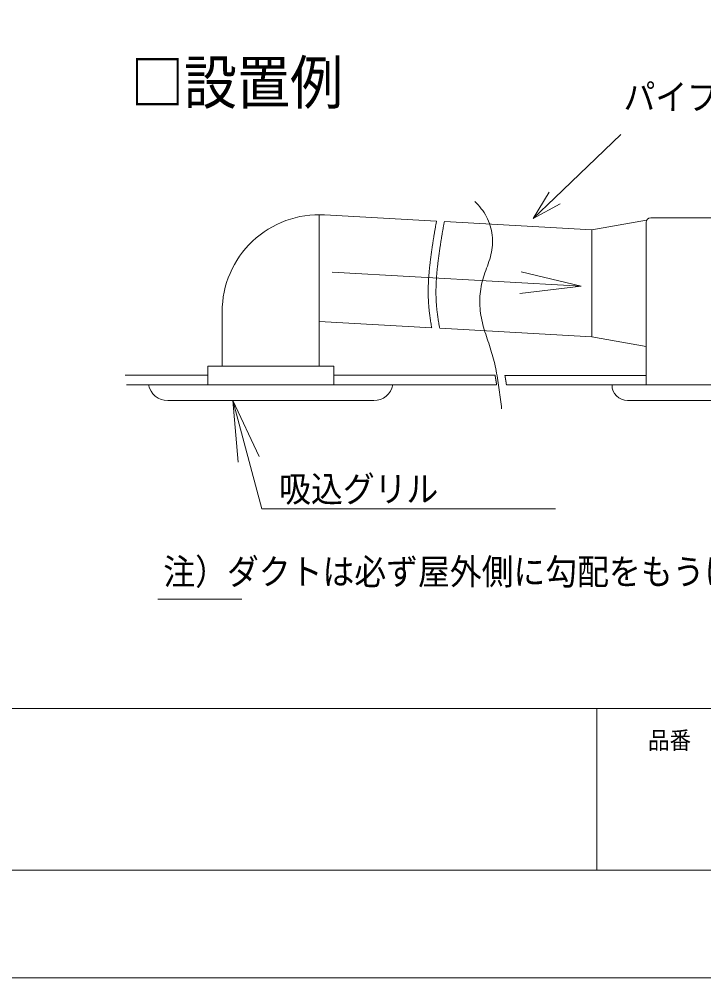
# Model space of a CAD drawing. Units: millimetres on the paper. Extents: x -305 to 305, y -152 to 152.
# Drawn here: x -124.6 to -61.1, y -148.5 to -59.6 of the extents above; entities that cross this region are included whole.
import ezdxf
from ezdxf.enums import TextEntityAlignment as Align

# ---------------------------------------------------------------- set-up
doc = ezdxf.new("R2010")
doc.units = ezdxf.units.MM
for name, color, linetype, lineweight in [('0-0_PV', 7, 'Continuous', 9), ('0-2_0', 7, 'Continuous', 9), ('0-3_1図面枠', 7, 'Continuous', 9), ('0-4_図面枠', 3, 'Continuous', 9), ('0-5_DEFPOINTS', 7, 'Continuous', 9)]:
    doc.layers.add(name, color=color, linetype=linetype, lineweight=lineweight)
doc.styles.add('ＭＳ ゴシック', font='')
doc.styles.get('ＭＳ ゴシック').set_extended_font_data('MS Gothic')

# ---------------------------------------------------------------- blocks, each defined once
blk = doc.blocks.new('_OPEN30')
at = {"layer": '0-2_0'}
blk.add_line((0, 0), (-1, 0), dxfattribs=at)
blk.add_lwpolyline([(-1, 0.2679), (0, 0), (-1, -0.2679)], dxfattribs=at)

msp = doc.modelspace()

# ---------------------------------------------------------------- linework, layer by layer
at = {"layer": '0-0_PV'}
for p, q in [((-68.798, -70.246), (-74.924, -76.137)), ((-96.77, -77.682), (-96.77, -91.736)), ((-96.268, -77.71), (-85.889, -78.29)), ((-66.403, -78.208), (-71.498, -79.093)), ((-66.021, -77.978), (-46.435, -77.978)), ((-85.164, -78.33), (-71.498, -79.093)), ((-71.498, -79.093), (-71.498, -89.029)), ((-66.453, -78.41), (-66.453, -93.473)), ((-72.485, -84.322), (-95.555, -83.034)), ((-72.485, -84.322), (-78.051, -82.998)), ((-72.485, -84.322), (-78.163, -85.018)), ((-105.77, -86.696), (-105.77, -91.736)), ((-96.77, -87.618), (-86.33, -88.196)), ((-85.587, -88.237), (-71.498, -89.017)), ((-66.453, -89.908), (-71.498, -89.029)), ((-107.087, -91.736), (-107.087, -93.478)), ((-107.087, -91.736), (-95.427, -91.736)), ((-106.31, -91.736), (-105.77, -91.736)), ((-96.77, -91.736), (-96.23, -91.736)), ((-95.427, -91.736), (-95.427, -93.478)), ((-114.776, -92.578), (-107.087, -92.578)), ((-95.427, -92.578), (-80.466, -92.578)), ((-79.546, -92.61), (-66.458, -92.61)), ((-114.629, -93.478), (-108.47, -93.478)), ((-108.47, -93.478), (-106.944, -93.478)), ((-94.07, -93.478), (-80.315, -93.478)), ((-79.406, -93.473), (-28.355, -93.473)), ((-69.614, -93.473), (-69.614, -93.493)), ((-110.821, -94.944), (-101.27, -94.944)), ((-104.777, -94.944), (-104.297, -100.644)), ((-104.777, -94.944), (-102.343, -100.121)), ((-104.777, -94.944), (-102.086, -104.987)), ((-91.719, -94.944), (-101.27, -94.944)), ((-68.174, -94.933), (-56.086, -94.933)), ((-102.086, -104.987), (-74.855, -104.987)), ((-111.751, -113.355), (-103.945, -113.355))]:
    msp.add_line(p, q, dxfattribs=at)
for points in [[(-82.332, -76.471), (-82.174, -76.628), (-82.022, -76.791), (-81.875, -76.96), (-81.735, -77.135), (-81.603, -77.315), (-81.478, -77.501), (-81.361, -77.693), (-81.252, -77.889), (-81.153, -78.09), (-81.063, -78.296), (-80.983, -78.506), (-80.914, -78.721), (-80.854, -78.938), (-80.804, -79.159), (-80.764, -79.381), (-80.733, -79.605), (-80.713, -79.831), (-80.702, -80.057), (-80.701, -80.283), (-80.71, -80.508), (-80.728, -80.732), (-80.756, -80.955), (-80.793, -81.175), (-80.84, -81.393), (-80.894, -81.609), (-80.956, -81.822), (-81.023, -82.034), (-81.095, -82.244), (-81.169, -82.454), (-81.245, -82.663), (-81.322, -82.872), (-81.397, -83.082), (-81.47, -83.292), (-81.539, -83.504), (-81.602, -83.718), (-81.66, -83.933), (-81.71, -84.15), (-81.754, -84.37), (-81.791, -84.591)], [(-86.064, -79.271), (-86.051, -79.196), (-86.038, -79.12), (-86.025, -79.044), (-86.012, -78.969), (-85.999, -78.893), (-85.986, -78.818), (-85.972, -78.742), (-85.959, -78.666), (-85.945, -78.591), (-85.931, -78.515), (-85.917, -78.44), (-85.903, -78.364), (-85.889, -78.289)], [(-85.341, -79.313), (-85.328, -79.237), (-85.315, -79.162), (-85.302, -79.086), (-85.288, -79.01), (-85.275, -78.935), (-85.262, -78.859), (-85.248, -78.783), (-85.234, -78.708), (-85.22, -78.632), (-85.207, -78.557), (-85.193, -78.481), (-85.178, -78.406), (-85.164, -78.33)], [(-86.494, -82.235), (-86.485, -82.158), (-86.476, -82.082), (-86.467, -82.006), (-86.457, -81.93), (-86.448, -81.853), (-86.438, -81.777), (-86.428, -81.701), (-86.418, -81.625), (-86.408, -81.549), (-86.398, -81.473), (-86.388, -81.397), (-86.377, -81.321), (-86.367, -81.245), (-86.356, -81.169), (-86.345, -81.093), (-86.335, -81.017), (-86.324, -80.94), (-86.313, -80.865), (-86.302, -80.789), (-86.291, -80.713), (-86.279, -80.637), (-86.268, -80.561), (-86.257, -80.485), (-86.245, -80.409), (-86.234, -80.333), (-86.222, -80.257), (-86.211, -80.181), (-86.199, -80.105), (-86.187, -80.029), (-86.175, -79.953), (-86.163, -79.878), (-86.151, -79.802), (-86.139, -79.726), (-86.127, -79.65), (-86.114, -79.574), (-86.102, -79.499), (-86.09, -79.423), (-86.077, -79.347), (-86.064, -79.271)], [(-85.774, -82.277), (-85.765, -82.201), (-85.756, -82.124), (-85.746, -82.048), (-85.737, -81.972), (-85.727, -81.896), (-85.717, -81.819), (-85.708, -81.743), (-85.697, -81.667), (-85.687, -81.591), (-85.677, -81.515), (-85.667, -81.439), (-85.656, -81.363), (-85.646, -81.287), (-85.635, -81.21), (-85.624, -81.134), (-85.613, -81.058), (-85.602, -80.982), (-85.591, -80.906), (-85.58, -80.83), (-85.569, -80.754), (-85.558, -80.678), (-85.546, -80.602), (-85.535, -80.526), (-85.523, -80.451), (-85.512, -80.375), (-85.5, -80.299), (-85.488, -80.223), (-85.477, -80.147), (-85.465, -80.071), (-85.453, -79.995), (-85.441, -79.919), (-85.429, -79.843), (-85.416, -79.768), (-85.404, -79.692), (-85.392, -79.616), (-85.379, -79.54), (-85.367, -79.464), (-85.354, -79.389), (-85.341, -79.313)], [(-86.658, -85.222), (-86.66, -85.146), (-86.661, -85.069), (-86.662, -84.992), (-86.662, -84.915), (-86.662, -84.838), (-86.662, -84.762), (-86.661, -84.685), (-86.66, -84.608), (-86.659, -84.531), (-86.658, -84.455), (-86.656, -84.378), (-86.654, -84.301), (-86.651, -84.224), (-86.648, -84.148), (-86.645, -84.071), (-86.642, -83.994), (-86.638, -83.917), (-86.634, -83.841), (-86.63, -83.764), (-86.625, -83.687), (-86.62, -83.611), (-86.615, -83.534), (-86.61, -83.458), (-86.604, -83.381), (-86.599, -83.304), (-86.592, -83.228), (-86.586, -83.151), (-86.58, -83.075), (-86.573, -82.998), (-86.566, -82.922), (-86.559, -82.845), (-86.551, -82.769), (-86.544, -82.693), (-86.536, -82.616), (-86.528, -82.54), (-86.52, -82.463), (-86.511, -82.387), (-86.503, -82.311), (-86.494, -82.235)], [(-85.937, -85.266), (-85.939, -85.189), (-85.94, -85.112), (-85.941, -85.035), (-85.942, -84.958), (-85.942, -84.882), (-85.942, -84.805), (-85.942, -84.728), (-85.941, -84.651), (-85.94, -84.574), (-85.938, -84.498), (-85.937, -84.421), (-85.935, -84.344), (-85.932, -84.267), (-85.929, -84.19), (-85.926, -84.114), (-85.923, -84.037), (-85.919, -83.96), (-85.915, -83.883), (-85.911, -83.807), (-85.906, -83.73), (-85.902, -83.653), (-85.896, -83.577), (-85.891, -83.5), (-85.886, -83.424), (-85.88, -83.347), (-85.874, -83.27), (-85.867, -83.194), (-85.861, -83.117), (-85.854, -83.041), (-85.847, -82.964), (-85.839, -82.888), (-85.832, -82.811), (-85.824, -82.735), (-85.816, -82.659), (-85.808, -82.582), (-85.8, -82.506), (-85.791, -82.429), (-85.783, -82.353), (-85.774, -82.277)], [(-86.33, -88.195), (-86.344, -88.12), (-86.358, -88.045), (-86.372, -87.969), (-86.386, -87.894), (-86.399, -87.818), (-86.412, -87.742), (-86.425, -87.666), (-86.437, -87.591), (-86.449, -87.515), (-86.461, -87.439), (-86.472, -87.363), (-86.483, -87.287), (-86.494, -87.211), (-86.505, -87.135), (-86.515, -87.059), (-86.525, -86.983), (-86.534, -86.906), (-86.543, -86.83), (-86.552, -86.754), (-86.561, -86.678), (-86.569, -86.601), (-86.577, -86.525), (-86.585, -86.448), (-86.592, -86.372), (-86.599, -86.296), (-86.605, -86.219), (-86.611, -86.143), (-86.617, -86.066), (-86.623, -85.989), (-86.628, -85.913), (-86.633, -85.836), (-86.637, -85.759), (-86.641, -85.683), (-86.645, -85.606), (-86.648, -85.529), (-86.651, -85.453), (-86.654, -85.376), (-86.656, -85.299), (-86.658, -85.222)], [(-85.587, -88.237), (-85.602, -88.162), (-85.617, -88.087), (-85.632, -88.011), (-85.646, -87.936), (-85.66, -87.86), (-85.674, -87.785), (-85.687, -87.709), (-85.7, -87.633), (-85.713, -87.558), (-85.725, -87.482), (-85.737, -87.406), (-85.749, -87.33), (-85.76, -87.254), (-85.771, -87.178), (-85.782, -87.102), (-85.793, -87.026), (-85.803, -86.95), (-85.813, -86.873), (-85.822, -86.797), (-85.831, -86.721), (-85.84, -86.645), (-85.848, -86.568), (-85.857, -86.492), (-85.864, -86.415), (-85.872, -86.339), (-85.879, -86.263), (-85.885, -86.186), (-85.892, -86.109), (-85.898, -86.033), (-85.903, -85.956), (-85.909, -85.88), (-85.913, -85.803), (-85.918, -85.726), (-85.922, -85.65), (-85.926, -85.573), (-85.929, -85.496), (-85.932, -85.419), (-85.935, -85.342), (-85.937, -85.266)], [(-81.791, -84.591), (-81.822, -84.813), (-81.845, -85.036), (-81.862, -85.26), (-81.873, -85.484), (-81.877, -85.709), (-81.875, -85.934), (-81.867, -86.158), (-81.852, -86.383), (-81.831, -86.606), (-81.804, -86.828), (-81.771, -87.05), (-81.732, -87.27), (-81.687, -87.488), (-81.637, -87.705), (-81.582, -87.92), (-81.523, -88.135), (-81.461, -88.348), (-81.396, -88.561), (-81.329, -88.773), (-81.26, -88.984), (-81.19, -89.196), (-81.119, -89.407), (-81.049, -89.618), (-80.979, -89.829), (-80.91, -90.041), (-80.843, -90.253), (-80.779, -90.466), (-80.717, -90.679), (-80.659, -90.894), (-80.602, -91.109), (-80.549, -91.325), (-80.497, -91.541), (-80.448, -91.758), (-80.402, -91.976), (-80.357, -92.194), (-80.314, -92.412), (-80.274, -92.631), (-80.235, -92.85), (-80.198, -93.07)], [(-80.466, -92.578), (-80.466, -92.583), (-80.465, -92.587), (-80.464, -92.591), (-80.463, -92.595), (-80.462, -92.6), (-80.462, -92.604), (-80.461, -92.608), (-80.46, -92.612), (-80.459, -92.617), (-80.459, -92.621), (-80.458, -92.625), (-80.457, -92.629), (-80.456, -92.634), (-80.455, -92.638), (-80.455, -92.642), (-80.454, -92.647), (-80.453, -92.651), (-80.452, -92.655), (-80.452, -92.659), (-80.451, -92.664), (-80.45, -92.668), (-80.449, -92.672), (-80.448, -92.676), (-80.448, -92.681), (-80.447, -92.685), (-80.446, -92.689), (-80.445, -92.693), (-80.445, -92.698), (-80.444, -92.702), (-80.443, -92.706), (-80.442, -92.711), (-80.442, -92.715), (-80.441, -92.719), (-80.44, -92.723), (-80.439, -92.728), (-80.438, -92.732), (-80.438, -92.736), (-80.437, -92.74), (-80.436, -92.745)], [(-80.436, -92.745), (-80.435, -92.749), (-80.435, -92.753), (-80.434, -92.757), (-80.433, -92.762), (-80.432, -92.766), (-80.432, -92.77), (-80.431, -92.775), (-80.43, -92.779), (-80.429, -92.783), (-80.429, -92.787), (-80.428, -92.792), (-80.427, -92.796), (-80.426, -92.8), (-80.426, -92.804), (-80.425, -92.809), (-80.424, -92.813), (-80.423, -92.817), (-80.423, -92.822), (-80.422, -92.826), (-80.421, -92.83), (-80.42, -92.834), (-80.42, -92.839), (-80.419, -92.843), (-80.418, -92.847), (-80.417, -92.851), (-80.417, -92.856), (-80.416, -92.86), (-80.415, -92.864), (-80.414, -92.869), (-80.414, -92.873), (-80.413, -92.877), (-80.412, -92.881), (-80.411, -92.886), (-80.411, -92.89), (-80.41, -92.894), (-80.409, -92.898), (-80.409, -92.903), (-80.408, -92.907), (-80.407, -92.911)], [(-80.407, -92.911), (-80.406, -92.916), (-80.406, -92.92), (-80.405, -92.924), (-80.404, -92.928), (-80.403, -92.933), (-80.403, -92.937), (-80.402, -92.941), (-80.401, -92.945), (-80.4, -92.95), (-80.4, -92.954), (-80.399, -92.958), (-80.398, -92.963), (-80.398, -92.967), (-80.397, -92.971), (-80.396, -92.975), (-80.395, -92.98), (-80.395, -92.984), (-80.394, -92.988), (-80.393, -92.992), (-80.393, -92.997), (-80.392, -93.001), (-80.391, -93.005), (-80.39, -93.01), (-80.39, -93.014), (-80.389, -93.018), (-80.388, -93.022), (-80.387, -93.027), (-80.387, -93.031), (-80.386, -93.035), (-80.385, -93.04), (-80.385, -93.044), (-80.384, -93.048), (-80.383, -93.052), (-80.382, -93.057), (-80.382, -93.061), (-80.381, -93.065), (-80.38, -93.069), (-80.38, -93.074), (-80.379, -93.078)], [(-80.379, -93.078), (-80.378, -93.082), (-80.378, -93.087), (-80.377, -93.091), (-80.376, -93.095), (-80.375, -93.099), (-80.375, -93.104), (-80.374, -93.108), (-80.373, -93.112), (-80.373, -93.117), (-80.372, -93.121), (-80.371, -93.125), (-80.37, -93.129), (-80.37, -93.134), (-80.369, -93.138), (-80.368, -93.142), (-80.368, -93.146), (-80.367, -93.151), (-80.366, -93.155), (-80.366, -93.159), (-80.365, -93.164), (-80.364, -93.168), (-80.363, -93.172), (-80.363, -93.176), (-80.362, -93.181), (-80.361, -93.185), (-80.361, -93.189), (-80.36, -93.194), (-80.359, -93.198), (-80.359, -93.202), (-80.358, -93.206), (-80.357, -93.211), (-80.357, -93.215), (-80.356, -93.219), (-80.355, -93.223), (-80.355, -93.228), (-80.354, -93.232), (-80.353, -93.236), (-80.352, -93.241), (-80.352, -93.245)], [(-80.352, -93.245), (-80.351, -93.249), (-80.35, -93.253), (-80.35, -93.258), (-80.349, -93.262), (-80.348, -93.266), (-80.348, -93.271), (-80.347, -93.275), (-80.346, -93.279), (-80.346, -93.283), (-80.345, -93.288), (-80.344, -93.292), (-80.344, -93.296), (-80.343, -93.301), (-80.342, -93.305), (-80.342, -93.309), (-80.341, -93.313), (-80.34, -93.318), (-80.34, -93.322), (-80.339, -93.326), (-80.338, -93.331), (-80.338, -93.335), (-80.337, -93.339), (-80.336, -93.343), (-80.336, -93.348), (-80.335, -93.352), (-80.334, -93.356), (-80.333, -93.361), (-80.333, -93.365), (-80.332, -93.369), (-80.331, -93.373), (-80.331, -93.378), (-80.33, -93.382), (-80.329, -93.386), (-80.329, -93.391), (-80.328, -93.395), (-80.327, -93.399), (-80.327, -93.403), (-80.326, -93.408), (-80.326, -93.412)], [(-80.198, -93.07), (-80.162, -93.29), (-80.128, -93.51), (-80.096, -93.731), (-80.065, -93.952), (-80.035, -94.173), (-80.006, -94.394), (-79.978, -94.615), (-79.952, -94.836), (-79.926, -95.058), (-79.9, -95.279), (-79.876, -95.5), (-79.852, -95.721)], [(-79.546, -92.61), (-79.545, -92.614), (-79.545, -92.618), (-79.544, -92.622), (-79.543, -92.626), (-79.542, -92.63), (-79.542, -92.634), (-79.541, -92.639), (-79.54, -92.643), (-79.54, -92.647), (-79.539, -92.651), (-79.538, -92.655), (-79.537, -92.659), (-79.537, -92.663), (-79.536, -92.667), (-79.535, -92.672), (-79.534, -92.676), (-79.534, -92.68), (-79.533, -92.684), (-79.532, -92.688), (-79.532, -92.692), (-79.531, -92.696), (-79.53, -92.701), (-79.529, -92.705), (-79.529, -92.709), (-79.528, -92.713), (-79.527, -92.717), (-79.527, -92.721), (-79.526, -92.725), (-79.525, -92.73), (-79.524, -92.734), (-79.524, -92.738), (-79.523, -92.742), (-79.522, -92.746), (-79.522, -92.75), (-79.521, -92.754), (-79.52, -92.758), (-79.519, -92.763), (-79.519, -92.767), (-79.518, -92.771)], [(-79.518, -92.771), (-79.517, -92.775), (-79.517, -92.779), (-79.516, -92.783), (-79.515, -92.787), (-79.514, -92.792), (-79.514, -92.796), (-79.513, -92.8), (-79.512, -92.804), (-79.512, -92.808), (-79.511, -92.812), (-79.51, -92.816), (-79.51, -92.821), (-79.509, -92.825), (-79.508, -92.829), (-79.507, -92.833), (-79.507, -92.837), (-79.506, -92.841), (-79.505, -92.845), (-79.505, -92.85), (-79.504, -92.854), (-79.503, -92.858), (-79.503, -92.862), (-79.502, -92.866), (-79.501, -92.87), (-79.5, -92.874), (-79.5, -92.878), (-79.499, -92.883), (-79.498, -92.887), (-79.498, -92.891), (-79.497, -92.895), (-79.496, -92.899), (-79.496, -92.903), (-79.495, -92.907), (-79.494, -92.912), (-79.494, -92.916), (-79.493, -92.92), (-79.492, -92.924), (-79.491, -92.928), (-79.491, -92.932)], [(-79.491, -92.932), (-79.49, -92.936), (-79.489, -92.941), (-79.489, -92.945), (-79.488, -92.949), (-79.487, -92.953), (-79.487, -92.957), (-79.486, -92.961), (-79.485, -92.965), (-79.485, -92.97), (-79.484, -92.974), (-79.483, -92.978), (-79.483, -92.982), (-79.482, -92.986), (-79.481, -92.99), (-79.481, -92.994), (-79.48, -92.999), (-79.479, -93.003), (-79.479, -93.007), (-79.478, -93.011), (-79.477, -93.015), (-79.477, -93.019), (-79.476, -93.023), (-79.475, -93.028), (-79.474, -93.032), (-79.474, -93.036), (-79.473, -93.04), (-79.472, -93.044), (-79.472, -93.048), (-79.471, -93.052), (-79.47, -93.057), (-79.47, -93.061), (-79.469, -93.065), (-79.468, -93.069), (-79.468, -93.073), (-79.467, -93.077), (-79.466, -93.081), (-79.466, -93.086), (-79.465, -93.09), (-79.464, -93.094)], [(-79.464, -93.094), (-79.464, -93.098), (-79.463, -93.102), (-79.462, -93.106), (-79.462, -93.11), (-79.461, -93.115), (-79.461, -93.119), (-79.46, -93.123), (-79.459, -93.127), (-79.459, -93.131), (-79.458, -93.135), (-79.457, -93.139), (-79.457, -93.144), (-79.456, -93.148), (-79.455, -93.152), (-79.455, -93.156), (-79.454, -93.16), (-79.453, -93.164), (-79.453, -93.169), (-79.452, -93.173), (-79.451, -93.177), (-79.451, -93.181), (-79.45, -93.185), (-79.449, -93.189), (-79.449, -93.193), (-79.448, -93.198), (-79.447, -93.202), (-79.447, -93.206), (-79.446, -93.21), (-79.445, -93.214), (-79.445, -93.218), (-79.444, -93.222), (-79.444, -93.227), (-79.443, -93.231), (-79.442, -93.235), (-79.442, -93.239), (-79.441, -93.243), (-79.44, -93.247), (-79.44, -93.251), (-79.439, -93.256)], [(-79.439, -93.256), (-79.438, -93.26), (-79.438, -93.264), (-79.437, -93.268), (-79.436, -93.272), (-79.436, -93.276), (-79.435, -93.28), (-79.435, -93.285), (-79.434, -93.289), (-79.433, -93.293), (-79.433, -93.297), (-79.432, -93.301), (-79.431, -93.305), (-79.431, -93.31), (-79.43, -93.314), (-79.429, -93.318), (-79.429, -93.322), (-79.428, -93.326), (-79.427, -93.33), (-79.427, -93.334), (-79.426, -93.339), (-79.426, -93.343), (-79.425, -93.347), (-79.424, -93.351), (-79.424, -93.355), (-79.423, -93.359), (-79.422, -93.363), (-79.422, -93.368), (-79.421, -93.372), (-79.421, -93.376), (-79.42, -93.38), (-79.419, -93.384), (-79.419, -93.388), (-79.418, -93.393), (-79.417, -93.397), (-79.417, -93.401), (-79.416, -93.405), (-79.416, -93.409), (-79.415, -93.413), (-79.414, -93.417)], [(-106.944, -93.478), (-95.596, -93.478), (-94.07, -93.478)], [(-80.326, -93.412), (-80.325, -93.416), (-80.324, -93.421), (-80.324, -93.425), (-80.323, -93.429), (-80.322, -93.433), (-80.322, -93.438), (-80.321, -93.442), (-80.32, -93.446), (-80.32, -93.451), (-80.319, -93.455), (-80.318, -93.459), (-80.318, -93.463), (-80.317, -93.468), (-80.316, -93.472), (-80.316, -93.476)], [(-79.414, -93.417), (-79.414, -93.422), (-79.413, -93.426), (-79.412, -93.43), (-79.412, -93.434), (-79.411, -93.438), (-79.411, -93.442), (-79.41, -93.446), (-79.409, -93.451), (-79.409, -93.455), (-79.408, -93.459), (-79.407, -93.463), (-79.407, -93.467), (-79.406, -93.471), (-79.406, -93.476), (-79.405, -93.48)]]:
    msp.add_lwpolyline(points, dxfattribs=at)
for centre, radius, start, end in [((-96.77, -86.696), 9, 86.80439, 180), ((-66.021, -78.41), 0.432, 90, 180), ((-110.821, -93.144), 1.8, 190.7077, 270), ((-91.719, -93.144), 1.8, 270, 349.29228), ((-68.174, -93.493), 1.44, 180, 270)]:
    msp.add_arc(centre, radius, start, end, dxfattribs=at)
at = {"layer": '0-2_0'}
msp.add_line((-71.017, -123.498), (-71.017, -138.498), dxfattribs=at)
at = {"layer": '0-4_図面枠'}
msp.add_line((-291.017, -123.498), (108.983, -123.498), dxfattribs=at)
msp.add_lwpolyline([(-291.017, -138.498), (108.983, -138.498), (108.983, 138.502), (-291.017, 138.502)], close=True, dxfattribs=at)
at = {"layer": '0-5_DEFPOINTS'}
msp.add_line((118.983, -148.498), (-301.017, -148.498), dxfattribs=at)

# ---------------------------------------------------------------- block references
at = {"layer": '0-0_PV', "xscale": 2.77, "yscale": 2.77, "rotation": 223.8767}
msp.add_blockref('_OPEN30', (-76.921, -78.056), dxfattribs=at)

# ---------------------------------------------------------------- texts
at = {"layer": '0-0_PV', "style": 'ＭＳ ゴシック', "width": 0.9}
for s, height, p in [('□設置例', 4.012, (-114.251, -68.63)), ('パイプ（φ１００）', 2.405, (-68.545, -68.678)), ('吸込グリル', 2.405, (-100.486, -105.067)), ('注）ダクトは必ず屋外側に勾配をもうけてください。', 2.405, (-111.227, -112.741))]:
    msp.add_text(s, height=height, dxfattribs=at).set_placement(p, align=Align.BOTTOM_LEFT)
at = {"layer": '0-3_1図面枠', "style": 'ＭＳ ゴシック', "width": 0.9}
msp.add_text('品番', height=1.628, dxfattribs=at).set_placement((-66.276, -127.759), align=Align.BOTTOM_LEFT)

doc.saveas('drawing.dxf')
